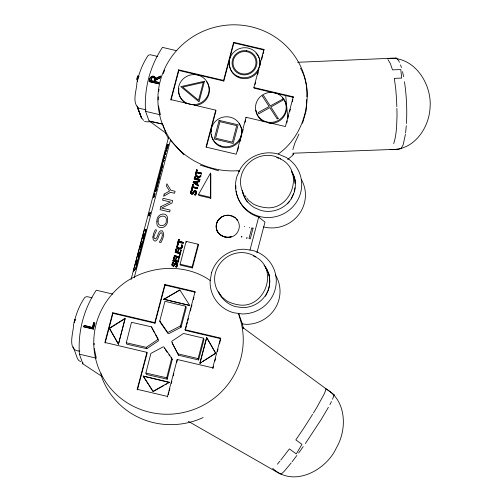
<?xml version="1.0" encoding="UTF-8"?>
<svg xmlns="http://www.w3.org/2000/svg" width="502" height="502" viewBox="0 0 502 502"><rect width="100%" height="100%" fill="white"/><g stroke="black" fill="none" stroke-linecap="round" stroke-linejoin="round"><path stroke-width="0.75" d="M210.802 198.259L210.47 197.33L210.489 173.108L198.485 194.512L198.823 195.441L210.802 198.259L210.827 174.037L210.489 173.108M164.913 154.534L165.704 154.183L165.892 153.461L164.926 153.913L165.152 152.727L166.833 149.916L165.729 151.673L165.145 153.863M142.373 244.035L142.166 244.681M141.984 245.032L142.191 244.16L142.348 244.443M182.37 245.854C182.966 248.722 179.114 250.078 177.388 247.988M182.408 246.463L182.32 245.415M177.57 264.203L177.601 264.755A4.662 4.531 -19.8 0 1 177.137 266.211L176.591 267.039C174.288 266.907 177.877 265.257 176.88 263.92M196.489 192.134L196.477 192.58A4.888 4.75 -19.8 0 1 195.993 194.111C194.155 196.395 195.115 193.766 195.843 192.329M196.527 192.712L196.426 191.733M140.071 253.14C140.334 252.286 139.393 254.414 139.995 252.882M171.985 264.19L172.06 265.056M172.017 264.698L172.901 262.075L173.723 262.27L172.883 263.569M190.635 192.122L190.823 193.383M306.678 99.49L306.132 110.898L302.524 123.297M406.3 125.682L405.591 133.036M406.432 123.511C407.222 109.593 406.501 95.575 404.474 81.782M139.738 253.711L140.127 252.813M139.863 253.554L140.008 253.064L139.945 253.516M142.173 244.587L142.248 244.443M306.873 96.83C307.337 87.856 305.655 78.205 301.577 70.18M155.802 190.835L156.266 187.61L157.182 186.512L156.492 187.673C155.356 197.048 156.404 183.362 156.028 190.898M156.034 188.495C157.459 185.709 152.388 197.55 156.26 188.557M142.16 244.424L142.154 244.876M244.418 226.672L244.524 226.276M249.55 227.877L249.657 227.488M166.419 148.736C166.658 151.083 169.751 141.62 167.04 145.254L166.275 149.351L168.057 144.363M288.06 117.23L288.242 115.774M405.415 134.335L403.144 144.865L401.029 148.573L398.676 149.226L293.13 153.217M144.62 235.57L144.319 236.116L144.626 235.915M172.663 263.926L172.713 264.987M172.638 264.56L173.723 262.27M236.059 218.521L237.86 220.817L238.971 223.497A11.232 10.881 -19.1 0 1 237.703 231.911C231.949 242.491 213.45 236.191 216.575 224.156M176.999 264.516L175.719 266.838M154.616 79.084L154.196 81.525L150.682 80.696L151.711 77.684L153.568 77.521A1.694 1.65 -19.8 0 1 154.428 78.262L154.641 78.833M197.38 177.432L197.142 178.894L195.761 178.574M197.33 178.172L197.349 177.181M156.869 184.717L156.718 186.267L158.067 181.994L157.151 185.809L157.848 181.931L157.019 183.6L156.718 186.267M144.576 235.639L144.319 236.116M155.08 193.734L154.183 196.96L154.861 193.665M181.743 246.294L181.58 247.254M268.514 289.434C270.685 282.086 269.963 273.59 265.244 267.365M294.178 191.406L294.931 187.754M166.463 148.466L167.266 145.316L168.277 144.432M165.001 153.945L165.861 151.014L166.833 149.916M137.598 81.268L136.826 79.128L137.077 78.074L138.27 78.256M137.328 78.368L137.749 76.034L138.834 76.26L138.42 77.86M154.346 195.134L153.606 196.84L154.39 194.029L153.85 196.928L154.566 195.196M137.749 76.034L137.077 78.074M161.374 167.618L161.086 169.362L162.522 165.522L162.485 166.087L161.412 168.741L162.303 165.459L161.06 168.616L162.102 164.938L160.866 169.299L162.102 164.938M153.869 196.069L153.65 197.644L154.221 196.382M126.272 342.772L131.505 322.315L151.522 326.871L157.892 338.58A0.847 0.828 -19.8 0 1 157.615 339.653L146.289 347.334L126.272 342.772L126.774 344.165L146.791 348.721L158.111 341.046A0.847 0.828 -19.8 0 0 158.387 339.967L155.394 334.457M145.881 373.061L150.907 353.402L162.999 346.957A0.847 0.828 -19.8 0 1 164.091 347.208L171.734 358.146L172.236 359.539L167.204 379.198L146.377 374.454L145.881 373.061L166.708 377.805L167.204 379.198M166.708 377.805L171.734 358.146M92.468 327.423L93.692 322.786L94.809 323.05L93.328 329.117L83.89 326.896L84.141 325.465L92.537 327.618L84.141 325.465M83.89 326.896L84.217 325.66M160.54 76.103L155.564 78.588L160.54 76.103L160.119 77.684L155.614 79.874L155.162 81.588L158.927 82.642L158.607 83.853L149.301 81.663C148.272 78.042 153.323 73.443 155.407 77.892M149.301 81.663C149.075 78.758 151.962 74.152 154.967 77.157M150.682 80.696L151.773 77.866L153.637 77.703A1.694 1.65 -19.8 0 1 154.49 78.444M154.196 81.525L154.572 78.651M155.225 81.77L155.614 79.874M92.537 327.618L93.692 322.786M93.328 329.117L94.809 323.05M158.607 83.853L158.864 82.46L155.162 81.588M155.676 80.056L160.188 77.866L160.602 76.285M112.73 312.708L112.963 313.342L155.005 323.238L154.779 322.604L112.73 312.708L104.893 342.458L146.935 352.348L147.161 352.981L137.422 389.935L137.197 389.301L146.935 352.348M105.119 343.092L112.963 313.342M178.624 69.828L178.85 70.462L223.823 81.042L223.591 80.408L178.624 69.828L170.78 99.578L215.753 110.158L215.979 110.791L206.435 146.986M171.006 100.212L178.85 70.462M131.053 279.514L168.515 137.422M146.182 229.433L135.659 268.445L133.218 271.293L144.231 230.443L146.182 229.433L145.8 229.979M156.329 187.811L155.758 188.055L156.963 186.449M159.253 174.803L161.387 169.657L160.263 173.918L159.253 174.803L160.483 173.981C161.211 172.324 159.335 174.25 160.678 173.259M160.188 171.264C161.663 170.103 159.649 172.286 160.376 170.548L161.387 169.657M161.939 164.618L162.83 161.224L164.066 160.402L162.987 161.901L162.159 164.681L162.761 161.839L163.847 160.339M162.974 160.684L164.317 155.601L165.001 156.862L162.974 160.684L164.775 156.8L164.317 155.601M167.743 145.185L166.971 145.869L166.476 148.605L167.969 145.254L166.695 148.667L167.197 145.931L167.969 145.254M155.984 188.118L157.182 186.512M159.473 174.865L160.885 170.912M160.408 171.333L161.606 169.726M162.159 164.681L163.056 161.293L164.066 160.402M163.2 160.747L164.537 155.67M163.834 158.645C166.35 153.505 162.504 161.782 164.794 157.327M166.608 149.847C165.409 150.362 163.727 155.62 165.484 154.114L165.673 153.399M137.31 262.816L137.554 262.144M133.444 271.362L135.885 268.507L137.215 263.462M139.719 253.956L137.736 260.569M141.257 248.126L140.24 251.075M141.457 247.373L142.248 244.179M142.631 242.905L143.879 238.186M144.626 235.338L145.825 230.801M137.51 262.577L137.253 262.797M134.216 277.713L170.605 139.681M118.441 344.177L125.08 318.337L109.336 328.208L118.441 344.177L125.18 318.619L109.436 328.49M154.779 322.604L164.825 284.496L195.102 291.618L185.056 329.726L185.288 330.36L220.811 338.718M155.005 323.238L165.051 285.13L164.825 284.496M192.636 187.422L197.512 188.696L192.636 187.422L192.178 189.48L191.526 189.329L192.68 184.629L193.377 184.918L192.68 184.629M193.226 182.577L193.477 181.624L199.47 180.952L199.319 181.849L197.65 182.019L197.041 184.347L198.428 185.232L198.234 185.96L193.226 182.577L198.234 185.96M199.922 179.553C194.218 178.913 201.126 178.292 199.733 180.268L194.255 178.982L195.272 176.007L196.219 175.612L197.411 176.152M196.527 172.65L201.409 173.918L196.527 172.65L196.069 174.709L195.422 174.552L196.577 169.858L197.273 170.14L196.577 169.858M191.526 189.329L192.73 184.767M193.27 182.709L193.477 181.624M194.255 178.982C194.356 177.539 195.284 174.903 197.204 176.001M195.422 174.552L196.627 169.99M177.808 261.235L175.819 260.657L177.808 261.235L178.474 258.411L179.088 258.555L178.241 262.063L173.021 260.839L173.868 257.331L174.533 257.601L173.817 260.3L175.248 260.638L175.913 257.808L176.578 258.084L175.913 257.808M178.982 256.773L179.616 254.087L180.231 254.232L179.421 257.601L174.2 256.371L174.332 255.562L178.982 256.773L175.035 255.844M179.371 252.694L178.034 252.261L180.017 252.845L180.682 250.021L181.304 250.165L180.456 253.673L175.236 252.443L176.077 248.942L176.742 249.212L176.033 251.91L177.463 252.249L178.128 249.419L178.794 249.695L178.128 249.419M178.63 242.058C189.994 246.287 177.043 238.456 178.147 243.89L177.482 243.621L178.63 239.272L179.289 239.542L178.806 241.374L183.412 242.46L178.762 241.249L179.245 239.416M173.021 260.839L173.868 257.331M174.2 256.371L174.332 255.562M175.236 252.443L176.077 248.942M177.526 243.746L178.63 239.272M197.311 177.08A0.998 0.973 -19.8 0 0 196.809 176.648L195.711 176.742L195.071 178.411L195.667 176.61L196.759 176.516A0.998 0.973 -19.8 0 1 197.261 176.949L197.399 177.313M197.512 188.696L197.706 187.98L192.875 186.838L193.333 184.786M201.409 173.918L201.597 173.203L196.765 172.067L197.223 170.009M173.817 260.3L174.483 257.476M176.033 251.91L176.698 249.086M178.147 243.89L178.58 241.933M190.71 193.032L190.716 191.695L191.595 189.907C193.653 189.951 190.296 191.695 191.394 192.963M191.394 191.977L192.504 190.239L191.595 189.907M173.755 262.446L172.901 262.075M179.66 248.264L177.677 247.304A1.619 1.575 -19.8 0 1 177.419 246.3L178.599 244.173L177.777 243.978L177.175 244.813L176.917 247.291M159.78 320.954L164.957 301.319L185.746 306.214L186.242 307.607L181.071 327.235L168.936 333.592A0.847 0.828 -19.8 0 1 167.844 333.334L160.282 322.347L159.78 320.954L167.342 331.941A0.847 0.828 -19.8 0 0 168.434 332.198L180.569 325.842L185.746 306.214M175.869 260.783L176.535 257.959M178.078 252.393L178.743 249.563M215.753 110.158L206.008 147.105L236.291 154.233L246.03 117.28L285.406 126.548L293.243 96.798L253.874 87.536L263.92 49.428L233.637 42.3L223.591 80.408M196.42 183.851L196.922 181.956C188.526 180.908 201.685 186.688 193.985 182.27M197.744 179.038L197.964 177.896L200.618 176.61L200.863 175.681L197.932 177.143L200.863 175.681M196.64 183.349L196.922 181.956M223.823 81.042L233.869 42.934L233.637 42.3M197.041 184.347L197.606 181.881L199.269 181.718L199.47 180.952M181.429 244.888C183.45 245.465 180.293 244.229 181.774 245.942M197.468 188.557L197.656 187.842L192.875 186.838M198.19 185.828L198.378 185.1L196.991 184.215M199.733 180.268L199.878 179.421M201.365 173.786L201.553 173.071L196.765 172.067M183.23 243.144L183.368 242.334M197.964 177.896L200.668 176.742L200.913 175.813M180.111 264.203L186.129 241.393L198.108 244.217L198.447 245.145L192.429 267.955L180.45 265.138L180.111 264.203L192.097 267.026L192.429 267.955M192.097 267.026L198.108 244.217M167.699 397.057L167.473 396.423L177.212 359.476L212.735 367.834L212.967 368.468L213.551 366.234M168.295 394.798L168.892 392.533M169.293 391.027L169.889 388.761M171.282 383.484L171.879 381.225M173.265 375.942L173.861 373.683M176.848 362.369L177.212 359.476M185.288 330.36L186.468 325.873M186.863 324.38L187.453 322.14M187.848 320.646L188.438 318.406M190.409 310.933L190.998 308.692M191.394 307.199L191.984 304.952M193.364 299.725L193.954 297.485M237.496 151.146L238.676 146.684M240.044 141.482L240.634 139.249M242.585 131.857L243.163 129.654M245.095 122.319L245.679 120.116M255.085 84.43L255.675 82.19M257.645 74.716L258.235 72.47M261.586 59.769L262.766 55.289M263.161 53.796L263.751 51.555M198.604 359.965L198.102 358.572L203.486 338.147L183.506 333.447L172.13 341.046A0.847 0.828 -19.8 0 0 171.847 342.119L178.624 355.265L198.604 359.965L203.988 339.54L203.486 338.147M199.89 362.965L206.629 337.4L215.634 353.094L199.991 363.241L201.302 362.419M199.991 363.241L206.73 337.683L215.734 353.377L202.62 361.597M212.735 367.834L220.579 338.084L185.056 329.726M214.925 361.026L215.515 358.798M217.473 351.362L218.063 349.128M219.437 343.926L220.61 339.459M253.083 228.184L250.266 238.87L248.986 238.563L251.797 227.883L253.071 228.153M249.983 250.071L258.681 217.077L259.547 217.761M286.755 122.927L287.313 120.806M289.805 111.356L290.382 109.154M292.315 101.831L292.898 99.628M256.898 252.826L265 222.079L258.681 217.077M242.767 327.492L334.1 394.748L332.575 399.234M162.88 124.182L149.107 121.17L145.574 111.35A106.135 103.117 -19.8 0 1 162.441 47.37L176.829 50.752M156.969 184.316L158.299 181.253L157.151 185.809M74.296 321.355L74.233 322.447L75.049 319.322M74.716 320.929L75.124 319.536M161.795 166.896L161.318 168.678L162.755 164.832L161.631 168.81M161.562 166.934L161.908 165.861M158.833 177.363L158.431 178.8A2.83 0.364 -73.7 0 0 158.23 179.716L158.287 180.638L159.027 179.27A2.629 0.339 -73.7 0 0 159.354 178.266L159.699 176.999A2.51 0.32 -73.7 0 0 159.874 176.127A2.592 0.333 -73.7 0 0 159.887 175.399A3.897 0.502 -73.7 0 0 159.561 175.606L158.946 177.024M292.829 149.609L294.85 143.076L298.985 134.065M161.914 166.175L162.535 164.769L161.412 168.741M154.001 196.32L153.43 197.575L154.39 194.029M190.766 191.827L190.936 191.287M172.111 263.908L172.952 262.201M154.064 195.397L154.61 194.092M74.836 320.979L75.068 320.289M182.264 246.89C181.956 248.697 179.81 249.325 178.304 248.578M181.655 246.783C181.216 248.59 178.587 248.459 177.633 247.179A1.619 1.575 -19.8 0 1 177.369 246.175A2.566 2.491 -19.8 0 1 177.84 244.945L178.587 244.223M241.669 237.113L241.889 236.279M246.802 238.325L247.022 237.49M393.706 143.641C396.624 134.567 396.705 124.854 397.019 115.404A69.979 14.627 87.7 0 0 396.881 108.357M154.767 191.82L155.996 188.921M154.986 191.889L156.216 188.984M193.923 192.392L192.812 193.967L191.431 193.973M291.141 199.049L293.726 193.603M331.458 401.594L329.902 404.606M265.464 296.262L268.363 290.162M162.064 165.465L162.322 165.007M174.821 263.644L173.999 265.225L173.221 265.458A0.684 0.665 -19.8 0 1 172.795 265.163L172.663 264.861M241.625 236.988L241.788 236.662M246.758 238.199L246.921 237.873M156.931 185.746C159.812 178.737 156.756 181.247 156.492 186.204M328.39 407.323L321.167 419.578L305.398 443.504M191.149 190.81L191.645 190.038M293.055 153.154L293.45 154.246L292.785 155.243L287.64 159.598M194.243 191.965L194.908 191.413L195.592 191.626M303.208 446.648L298.615 453.074M195.46 195.115L196.037 194.249A4.888 4.75 -19.8 0 0 196.527 192.712M176.591 267.039L177.093 266.085A4.662 4.531 -19.8 0 0 177.557 264.629M296.839 455.496L292.158 461.696M291.242 462.869L284.019 471.51L281.164 474.057L280.072 473.901L188.382 421.36M177.777 243.978L176.811 246.808M224.225 215.785C220.629 216.895 217.83 219.889 216.682 223.44A11.22 10.868 -19.1 0 1 219.732 218.489M287.514 203.818L289.403 201.478M279.89 461.175L278.535 462.831A41.428 3.577 -56 0 1 277.342 464.187M280.794 460.064L289.403 448.907L296.28 453.927L301.953 444.339L295.841 439.877L302.373 430.258A78.35 6.758 -56 0 0 312.589 414.307M181.398 247.561L180.124 248.258M165.309 153.976L165.892 153.461M155.758 188.055L156.109 187.748M194.563 194.851L195.623 193.546L195.824 192.071M278.183 154.039L286.058 157.377A33.195 32.253 -19.8 0 1 298.138 199.25A33.195 32.253 -19.8 0 1 256.309 215.446A33.195 32.253 -19.8 0 1 236.931 176.39L240.489 168.628A33.195 32.253 -19.8 0 1 278.183 154.039C298.1 140.108 308.115 115.366 307.193 91.477A74.986 72.853 -19.8 0 0 208.286 29.248A74.986 72.853 -19.8 0 0 170.661 139.907C186.117 161.104 211.788 172.5 237.841 170.736L239.711 170.329M175.148 263.192L175.518 262.891M149.27 214.09L150.217 213.35L149.445 214.423L149.295 215.433L149.803 214.837L149.376 216.061L149.345 214.505L148.837 214.906C147.274 218.583 149.665 211.48 149.684 212.792C150.939 210.965 150.274 213.839 149.527 213.4M286.303 95.16L285.701 95.6L287.872 118.679M219.738 218.477L222.154 216.72M144.557 121.315L146.728 121.817L151.328 121.766M179.873 289.98L163.759 299.355L179.873 289.98L189.781 305.48L186.807 304.777M169.237 382.217L153.022 391.315L143.214 376.092L169.237 382.217L167.982 383.252M153.794 391.215L163.928 385.53M165.283 384.77L166.633 384.011M145.963 229.37L144.231 230.443M222.041 216.801L219.098 219.023A11.207 10.862 -19.1 0 0 216.161 227.055C216.412 234.296 224.858 239.335 231.246 236.743C225.354 238.619 218.207 235.375 216.607 229.182M222.53 216.575L224.099 215.835M395.049 58.364L396.185 58.05L398.626 60.51L399.404 62.279M238.168 171.64L239.416 171.37M225.781 215.515L227.061 215.276M175.719 262.81L177.03 263.092M224.921 215.496L227.456 215.145M292.741 154.34L293.45 154.246M224.952 215.622L226.929 215.377M193.527 181.755L199.52 181.084M194.029 182.402L196.972 182.088M297.692 62.286L396.185 58.05M387.839 58.496C413.918 55.527 432.134 83.79 430.051 107.572C429.21 128.38 413.008 151.51 390.129 149.314L390.073 149.301M194.456 105.451L195.667 105.464A15.411 14.972 -19.8 0 0 206.498 81.506M228.077 215.339L230.33 215.559M228.103 215.195L232.878 216.318L235.375 217.968L233.599 216.858M176.378 263.544C174.878 263.726 174.232 267.911 172.28 265.552M227.946 215.251C228.648 214.831 233.769 216.632 232.52 216.28M210.231 280.505C185.721 263.255 151.334 265.257 126.705 281.308A74.986 72.853 -19.8 0 0 103.13 377.768A74.986 72.853 -19.8 0 0 198.911 407.373A74.986 72.853 -19.8 0 0 239.178 316.078L238.626 313.455L242.372 323.846L245.886 324.348A33.195 32.253 -19.8 0 0 276.464 276.853M333.008 394.585L334.1 394.748M137.83 76.254L138.916 76.48M136.826 79.128L137.912 79.354M233.869 42.934L264.146 50.062L263.92 49.428M157.703 56.469L150.882 54.862C149.828 54.611 148.667 54.956 147.921 55.741C142.518 63.886 138.979 73.21 136.914 82.742C136.776 90.297 131.53 102.483 138.709 108.131L146.132 109.882M150.619 80.515L154.133 81.343M149.232 81.481L158.544 83.671M145.574 111.35L160.383 114.832L158.532 105.978M162.121 124L149.163 120.951L165.227 132.66A16.271 3.2 14.8 0 0 165.942 133.143L163.087 125.117M195.372 174.42L196.069 174.709M195.021 178.279L197.142 178.894M194.211 178.844L199.689 180.136M191.482 189.191L192.178 189.48M198.485 194.512L210.47 197.33M194.5 194.763L195.416 194.983M178.674 239.398L179.289 239.542M177.482 243.621L178.097 243.765M177.821 244.11L178.643 244.298M176.127 249.067L176.742 249.212M175.989 251.784L177.463 252.249M175.185 252.318L180.456 253.673M174.15 256.246L179.421 257.601M173.912 257.457L174.533 257.601M173.774 260.174L175.248 260.638M172.977 260.707L178.241 262.063M176.547 266.913L175.731 266.788M165.051 285.13L195.334 292.252M163.658 299.079L189.781 305.48M165.246 299.707L168.22 300.403M169.707 300.754L180.858 303.377M182.345 303.729L185.32 304.432M112.799 294.097L96.265 290.206A106.135 103.117 -19.8 0 0 79.404 354.186L82.886 363.868L101.862 376.381M92.104 297.83C89.839 297.642 86.953 295.647 84.825 297.416C79.153 305.48 75.739 315.055 73.587 324.637C73.706 331.747 66.339 351.124 79.837 351.08M93.761 322.987L94.878 323.244M83.821 326.695L93.259 328.917M178.122 353.872L198.102 358.572M79.404 354.186L96.302 358.164L94.307 348.614M143.214 376.092L169.337 382.493M137.197 389.301L167.473 396.423M200.191 165.108L218.696 170.831M195.642 190.785C193.421 189.693 193.672 193.496 191.927 193.458A0.722 0.697 -19.8 0 1 191.482 193.144L191.268 192.379M176.56 263.613L176.327 263.418C174.721 263.481 174.652 267.334 172.493 265.784M280.825 158.914C258.417 146.063 230.788 170.297 243.928 194.663M80.747 361.653L78.789 360.48L77.452 358.648L73.248 346.895M255.869 256.823C230.951 241.299 201.246 271.777 221.131 296.211M186.625 103.694L184.397 102.395A15.411 14.972 -19.8 0 1 178.894 88.465M164.574 157.264L164.317 156.806M176.516 263.481L176.836 263.864M243.024 328.327L243.595 328.741M272.674 468.303C293.356 488.044 326.149 470.424 336.327 447.979C347.415 429.197 346.512 400.044 325.522 388.586L325.798 389.903L324.367 393.662L316.894 407.31A78.35 6.758 -56 0 1 313.399 413.008M233.694 216.751L235.394 218.025M177.84 248.44L177.074 247.599M143.572 120.386L141.344 117.537L137.102 106.054M257.438 257.959C277.713 271.224 265.169 306.176 241.493 305.191A37.688 36.47 -21.9 0 1 226.735 300.936L221.922 296.971L218.332 291.769M197.368 176.014L197.851 176.76M195.88 190.835L196.345 191.507M196.169 191.212C194.048 188.721 193.521 193.163 191.877 193.326A0.722 0.697 -19.8 0 1 191.431 193.013M177.262 263.324C175.286 260.946 174.715 265.175 173.171 265.332A0.684 0.665 -19.8 0 1 172.751 265.037M170.987 140.811L183.914 154.873M190.942 193.552C193.364 196.615 193.772 189.775 195.724 191.783M191.212 193.929L190.773 193.245M236.373 219.11L237.352 220.196L236.36 219.067M176.673 263.588L176.93 264.046M244.863 195.485L246.131 197.16M246.978 198.284L248.672 200.518L253.654 204.258A37.688 36.433 -24.8 0 0 268.576 207.847C292.246 207.784 303.277 172.343 282.444 159.987A34.199 33.057 -24.8 0 0 280.354 158.965M165.44 349.819L167.141 352.247M168.841 354.676L169.689 355.893M170.962 357.713L172.236 359.539M143.315 376.374L153.123 391.591M291.775 172.525L292.528 173.698M177.219 263.199L177.432 263.6M387.996 59.644L390.336 63.497L392.495 69.878L400.784 69.546L401.682 78.067L394.315 78.362L395.676 88.365A69.979 14.627 87.7 0 1 396.831 106.788M197.543 176.196L197.983 177.275M109.336 328.208L118.34 343.901M300.441 68.165L301.2 69.508M172.123 265.263L172.33 265.677M152.401 328.954L154.647 333.083M178.624 355.265L172.349 343.512A0.847 0.828 -19.8 0 1 172.412 342.653M168.484 138.797L165.698 133.381L165.221 131.122M195.673 191.645L195.818 191.977M176.867 247.166L177.118 247.724M400.54 64.89L401.424 67.55M137.561 107.692L137.353 107.158L141.664 118.183M137.479 107.346L141.344 117.537L137.473 107.34M293.243 96.798L293.475 97.432L254.1 88.17L253.874 87.536M246.03 117.28L246.256 117.914M241.581 134.153L241.807 134.787M186.129 241.393L186.462 242.328M181.304 250.165L180.682 250.021M180.231 254.232L179.616 254.087M179.088 258.555L178.474 258.411M180.569 325.842L181.071 327.235M151.522 326.871L152.024 328.264M146.289 347.334L146.791 348.721M196.301 191.375L196.477 191.871M177.388 263.475L177.557 263.945M172.017 264.93L172.167 265.389M293.118 174.966L294.806 180.431L294.931 183.362M402.497 71.585L403.589 76.668M155.338 77.71L155.626 78.77M195.767 191.839L195.874 192.203M181.624 245.352L181.787 246.419M242.372 323.846L242.918 326.476A74.986 72.853 -19.8 0 1 243.646 328.628M100.94 373.588L101.573 376.613A74.986 72.853 -19.8 0 0 203.115 417.557M182.251 245.032L182.364 245.541M177.507 263.82L177.614 264.328M255.989 53.13A15.411 14.972 -19.8 0 1 260.011 65.749M258.869 69.527A15.411 14.972 -19.8 0 1 240.471 78.143A15.411 14.972 -19.8 0 1 229.665 61.577M239.071 123.655A15.411 14.972 -19.8 0 1 241.964 133.488M241.688 135.433A15.411 14.972 -19.8 0 1 240.929 137.962M240.671 138.571A15.411 14.972 -19.8 0 1 224.225 147.582A15.411 14.972 -19.8 0 1 211.361 134.542M211.317 131.919A15.411 14.972 -19.8 0 1 211.467 130.62M282.337 97.802A15.411 14.972 -19.8 0 1 284.778 115.09A15.411 14.972 -19.8 0 1 268.777 123.216M264.328 121.898A15.411 14.972 -19.8 0 1 255.907 110.17M164.38 348.388A0.847 0.828 -19.8 0 1 164.593 348.601M94.138 344.818A74.986 72.853 -19.8 0 1 94.125 343.286M158.199 99.911A74.986 72.853 -19.8 0 1 158.274 96.836M158.726 91.464A74.986 72.853 -19.8 0 1 159.04 89.18M163.263 73.606A74.986 72.853 -19.8 0 1 164.769 70.048M301.52 179.772A33.195 32.253 -19.8 0 1 298.194 215.32A33.195 32.253 -19.8 0 1 263.525 226.923M264.096 265.138A26.681 25.922 -19.8 0 1 266.932 292.898A26.681 25.922 -19.8 0 1 242.347 307.6L235.494 306.628A26.681 25.922 -19.8 0 1 218.746 292.277M275.328 274.864A33.195 32.253 -19.8 0 1 276.1 276.182M291.455 171.082A26.882 26.117 -19.8 0 1 294.26 192.304L291.38 198.591A26.882 26.117 -19.8 0 1 260.852 210.407L254.476 207.702A26.882 26.117 -19.8 0 1 242.209 190.145M265.345 267.246A26.681 25.922 -19.8 0 1 266.964 269.794M268.263 272.517A26.681 25.922 -19.8 0 1 269.417 276.106M295.189 180.381A26.882 26.117 -19.8 0 1 295.634 183.399M247.398 202.068A26.882 26.117 -19.8 0 1 245.691 199.545M245.315 198.886A26.882 26.117 -19.8 0 1 242.842 192.536M292.911 173.956A26.882 26.117 -19.8 0 1 295.025 179.647M82.886 363.868A106.135 103.117 -19.8 0 1 82.792 362.475M259.358 217.234A33.195 32.253 -19.8 0 1 236.147 191.036M235.909 188.727A33.195 32.253 -19.8 0 1 235.865 185.658M217.78 232.413A11.289 10.969 -19.8 0 1 216.914 230.443M216.255 226.314A11.22 10.868 -19.1 0 1 216.506 224.149M276.715 157.59A34.199 33.057 -24.8 0 1 278.917 158.362M253.265 255.869A34.199 33.088 -21.9 0 1 256.767 257.57M158.161 179.528C160.006 178.486 159.718 172.349 158.161 179.528M158.387 179.59C160.226 178.555 159.943 172.418 158.387 179.59M152.89 237.013L153.223 239.73L154.547 240.985A1.939 1.889 -19.8 0 0 156.034 240.765C158.814 238.908 158.306 234.622 160.872 232.683L162.052 233.11L162.378 235.306L161.619 238.293L159.341 242.209L160.929 242.579C162.623 239.203 165.202 234.189 162.347 230.826C157.728 229.596 158.5 237.113 155.532 238.902C150.324 238.061 159.391 229.113 155.325 229.703L153.731 233.254L152.89 237.013M157.942 180.124L158.061 180.569L158.801 179.201A2.629 0.339 -73.7 0 0 159.134 178.204L159.473 176.936A2.51 0.32 -73.7 0 0 159.692 175.725A2.592 0.333 -73.7 0 0 159.667 175.33A3.897 0.502 -73.7 0 0 159.341 175.537L158.205 178.731A2.83 0.364 -73.7 0 0 158.011 179.653L157.942 180.124M158.105 221.031C156.869 227.525 166.94 226.835 166.306 220.698C167.561 214.191 157.459 214.875 158.105 221.031M156.919 221.194C155.275 230.889 168.038 228.918 167.505 220.491C169.111 210.846 156.398 212.804 156.919 221.194M211.518 272.799L210.118 281.158A33.195 32.253 -19.8 0 0 233.618 312.74L242.14 313.951A33.195 32.253 -19.8 0 0 275.843 286.247A33.195 32.253 -19.8 0 0 252.77 250.448L244.242 249.237A33.195 32.253 -19.8 0 0 211.518 272.799M137.027 260.984L135.916 265.2L136.356 264.887L137.46 260.689L137.027 260.984M139.305 252.343L138.194 256.56L138.634 256.246L139.738 252.048L139.305 252.343M141.608 243.589L140.497 247.806L140.943 247.492L142.047 243.301L141.608 243.589M144.055 234.308L142.945 238.525L143.39 238.212L144.494 234.02L144.055 234.308M160.891 206.598L160.082 209.673L169.638 211.919L170.128 210.068L161.575 208.06L171.991 203.009L172.638 200.555L163.075 198.309L162.585 200.16L170.398 201.992L160.891 206.598M164.185 194.092L163.608 196.282L170.498 192.316L174.558 193.27L175.079 191.287L170.887 190.302L166.902 183.795L166.344 185.909L169.538 191.03L164.185 194.092M203.247 82.435L198.541 100.275L182.734 87.084L203.247 82.435M204.483 81.255L199.049 101.868L180.789 86.626L204.483 81.255M219.117 120.355L214.197 138.998L233.179 143.465L238.092 124.822L219.117 120.355M219.926 121.691L215.584 138.182L232.363 142.129L236.712 125.638L219.926 121.691M278.208 118.403L277.242 119.012L269.806 107.579L258.75 113.828L258.066 112.611L269.141 106.549L262.395 96.177L263.569 95.531L270.239 105.953L282.538 99.227L283.028 100.111L270.892 106.97L278.208 118.403M246.457 50.702L243.213 50.671A12.475 12.117 -19.8 0 0 233.85 69.188A12.475 12.117 -19.8 0 0 254.809 69.358A12.475 12.117 -19.8 0 0 246.457 50.702M246.313 51.587L243.307 51.562A11.552 11.226 -19.8 0 0 234.635 68.711A11.552 11.226 -19.8 0 0 254.05 68.868A11.552 11.226 -19.8 0 0 246.313 51.587M187.478 103.462A15.411 14.972 -19.8 0 0 209.014 87.787A15.411 14.972 -19.8 0 0 184.711 77.634A15.411 14.972 -19.8 0 0 187.478 103.462M238.249 76.574A15.411 14.972 -19.8 0 0 259.785 60.905A15.411 14.972 -19.8 0 0 235.482 50.746A15.411 14.972 -19.8 0 0 238.249 76.574M264.598 121.246A15.411 14.972 -19.8 0 0 286.134 105.577A15.411 14.972 -19.8 0 0 261.831 95.418A15.411 14.972 -19.8 0 0 264.598 121.246M220.052 145.618A15.411 14.972 -19.8 0 0 241.587 129.943A15.411 14.972 -19.8 0 0 217.284 119.79A15.411 14.972 -19.8 0 0 220.052 145.618"/></g></svg>
